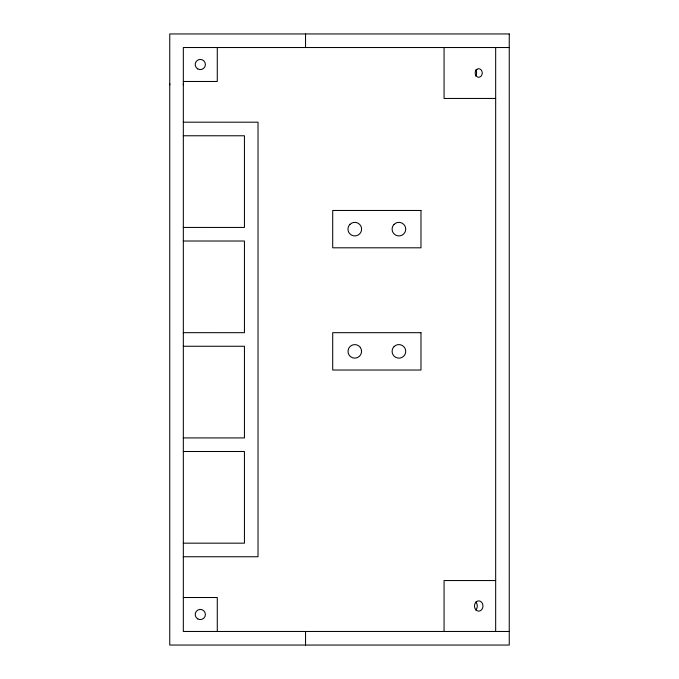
<?xml version="1.0" encoding="UTF-8"?>
<svg xmlns="http://www.w3.org/2000/svg" width="679" height="679" viewBox="0 0 679 679"><rect width="100%" height="100%" fill="white"/><g stroke="black" fill="none" stroke-linecap="round" stroke-linejoin="round"><path stroke-width="1.02" d="M169.75 84.875L169.75 83.602M183.33 84.875L183.33 83.602M475.699 609.954L476.064 609.606A5.093 4.235 -90 0 0 476.064 602.409L475.699 602.061M509.25 47.53L183.33 47.53L183.33 631.47L509.25 631.47M183.33 81.48L217.28 81.48L217.28 47.53M495.67 98.455L444.066 98.455L444.066 47.53M183.33 122.186L258.02 122.195L258.02 556.755L183.33 556.746M183.33 135.766L244.44 135.775L244.44 227.44L183.33 227.431M183.33 241.011L244.44 241.02L244.44 332.685L183.33 332.676M183.33 346.256L244.44 346.265L244.44 437.93L183.33 437.921M183.33 451.501L244.44 451.51L244.44 543.175L183.33 543.166M495.67 580.545L444.066 580.545L444.066 631.47M183.33 597.52L217.28 597.52L217.28 631.47M495.67 47.53L495.67 631.47M305.55 33.95L305.55 47.53M305.55 631.47L305.55 645.05M475.563 69.996A4.235 3.522 -90 0 1 475.563 75.989M349.974 224.342L348.896 225.742A6.79 6.79 0 0 0 348.896 232.532L349.974 233.941A6.79 6.79 0 0 0 359.581 233.941L360.659 232.532A6.79 6.79 0 0 0 360.659 225.742L359.581 224.342A6.79 6.79 0 0 0 349.974 224.342M394.109 224.342L393.031 225.742A6.79 6.79 0 0 0 393.031 232.532L394.109 233.941A6.79 6.79 0 0 0 403.716 233.941L404.794 232.532A6.79 6.79 0 0 0 404.794 225.742L403.716 224.342A6.79 6.79 0 0 0 394.109 224.342M394.109 346.562L393.031 347.962A6.79 6.79 0 0 0 393.031 354.752L394.109 356.161A6.79 6.79 0 0 0 403.716 356.161L404.794 354.752A6.79 6.79 0 0 0 404.794 347.962L403.716 346.562A6.79 6.79 0 0 0 394.109 346.562M476.955 69.326L476.225 69.996A4.235 3.522 -90 0 0 476.225 75.989L476.955 76.659A4.235 3.522 -90 0 0 480.486 76.659L481.216 75.989A4.235 3.522 -90 0 0 481.216 69.996L480.486 69.326A4.235 3.522 -90 0 0 476.955 69.326M476.599 601.594L475.724 602.409A5.093 4.235 -90 0 0 475.724 609.606L476.599 610.421A5.093 4.235 -90 0 0 480.842 610.421L481.717 609.606A5.093 4.235 -90 0 0 481.717 602.409L480.842 601.594A5.093 4.235 -90 0 0 476.599 601.594M509.25 33.95L169.75 33.95L169.75 645.05L509.25 645.05L509.25 33.95M420.98 210.465L332.71 210.465L332.71 247.81L420.98 247.81L420.98 210.465M420.98 332.685L332.71 332.685L332.71 370.03L420.98 370.03L420.98 332.685M360.354 347.487L359.166 346.18A6.79 6.79 0 0 0 349.201 355.227L350.389 356.543A6.79 6.79 0 0 0 360.354 347.487M197.759 68.919A5.093 5.093 0 0 0 205.398 64.505A5.093 5.093 0 0 0 197.759 60.091A5.093 5.093 0 0 0 197.759 68.919M197.759 618.909A5.093 5.093 0 0 0 205.398 614.495A5.093 5.093 0 0 0 197.759 610.082A5.093 5.093 0 0 0 197.759 618.909"/></g></svg>
